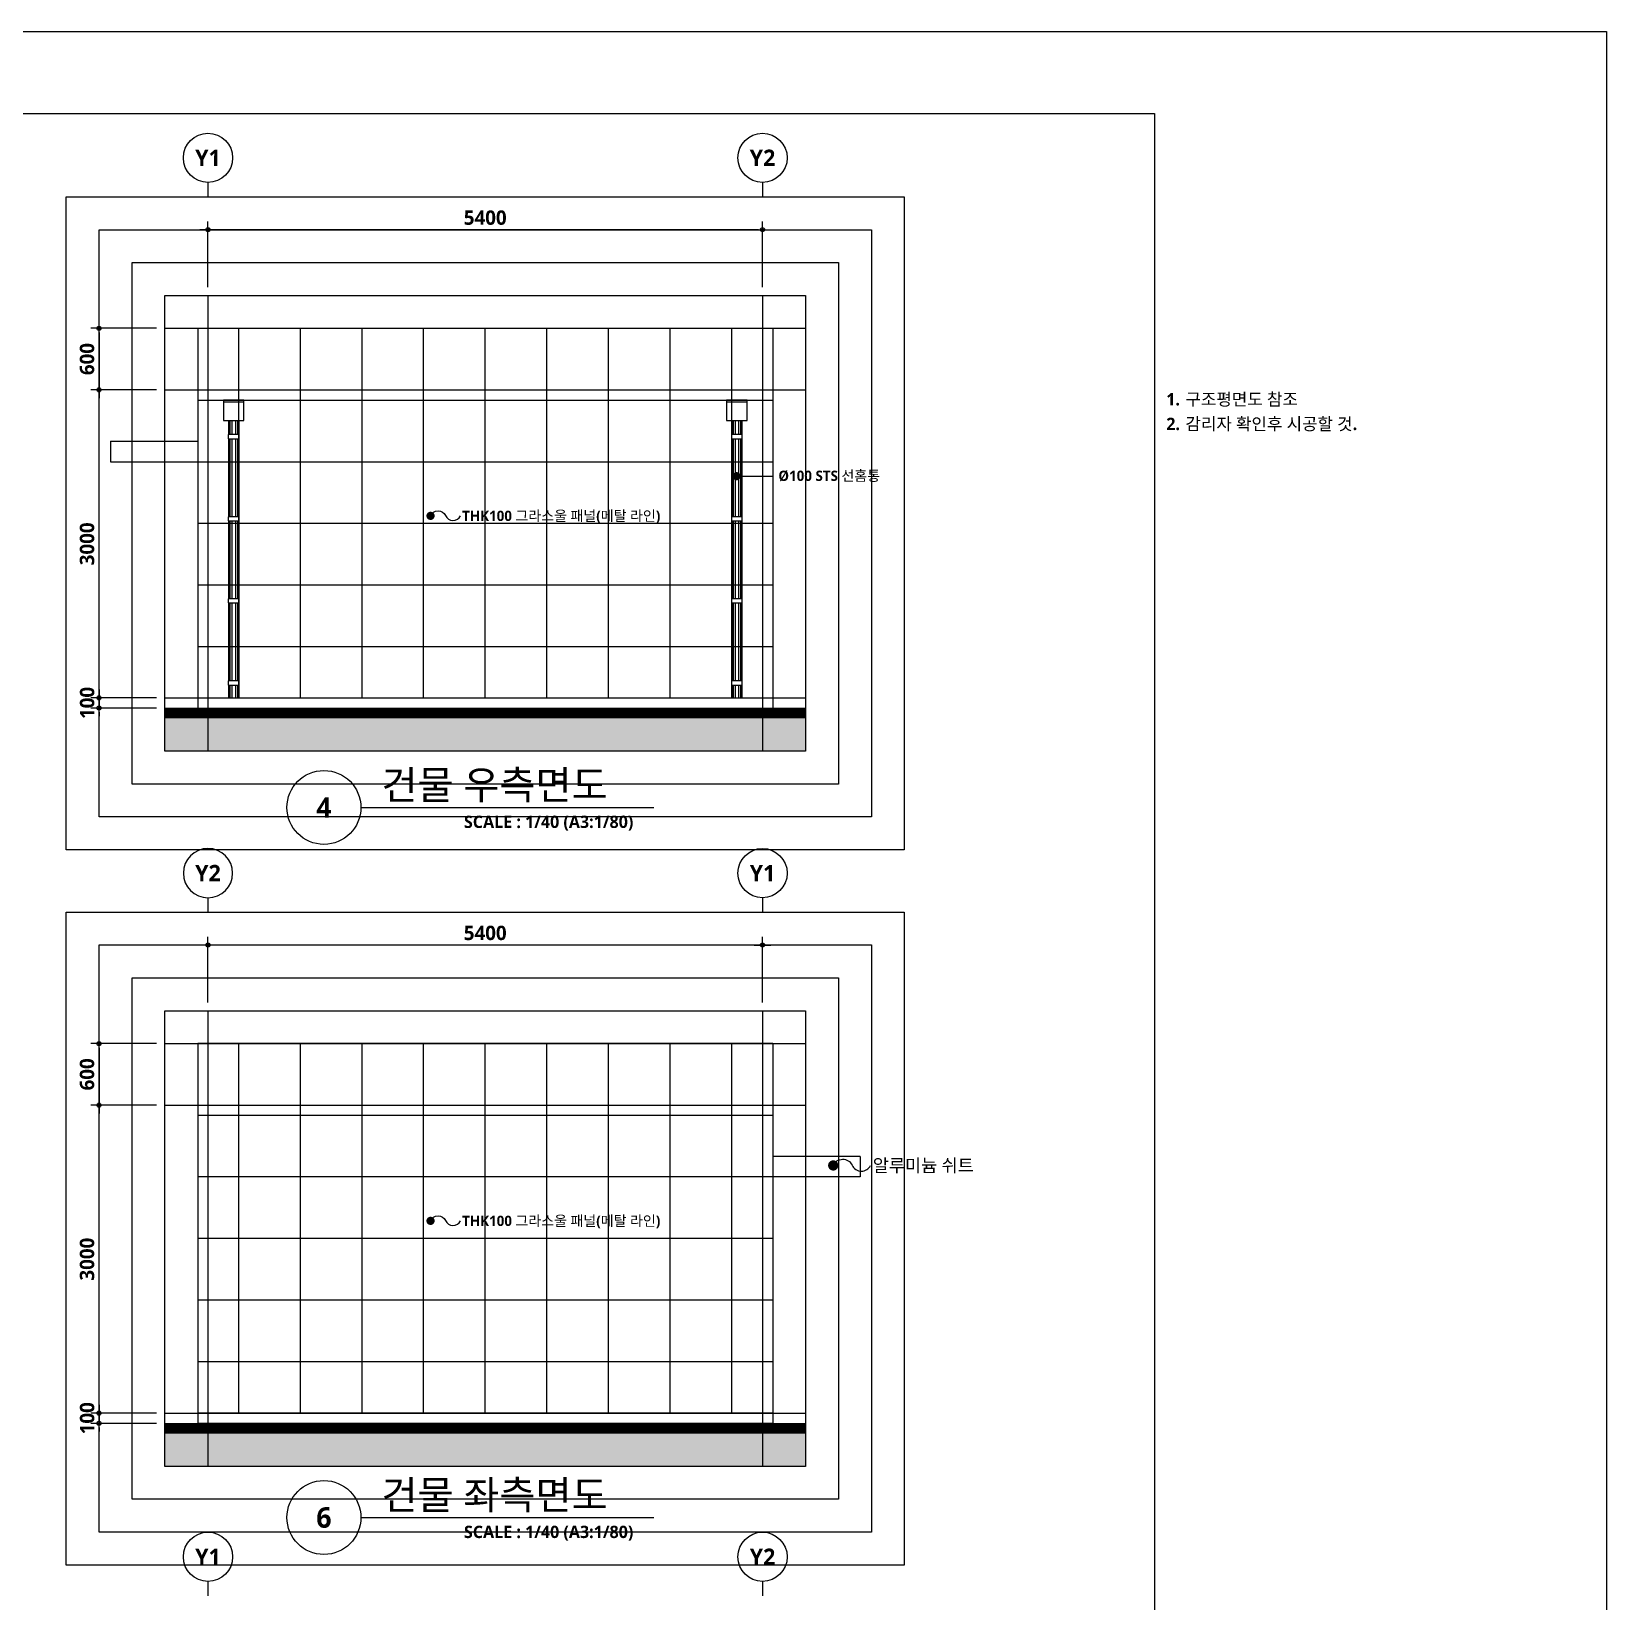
# Model space of a CAD drawing. Header units: millimetres. Extents: x 0 to 33600, y 0 to 23760.
# Drawn here: x 18263 to 33600, y 8466 to 23760 of the extents above; entities that cross this region are included whole.
import ezdxf
from ezdxf.enums import TextEntityAlignment as Align

# ---------------------------------------------------------------- set-up
doc = ezdxf.new("R2010")
doc.units = ezdxf.units.MM
doc.header["$LTSCALE"] = 100
doc.layers.get('Defpoints').update_dxf_attribs({"color": 153})
for name, color, linetype in [('A-ANNO-LEAD', 4, 'Continuous'), ('A-ANNO-TEXT1', 7, 'Continuous'), ('A-ANNO-TITL', 7, 'Continuous'), ('A-ELEV-250', 250, 'Continuous'), ('A-ELEV-OUT2', 3, 'Continuous'), ('A-ELEV-OUT3', 6, 'Continuous'), ('A-SECT-SOIL-PAT1', 253, 'Continuous'), ('A-ST-AXIS-BUB', 7, 'Continuous'), ('A-ST-AXIS-DIM', 7, 'Continuous'), ('AA-XXXX-TXT1', 2, 'Continuous'), ('CEN', 1, 'Continuous'), ('CON', 2, 'Continuous'), ('DE-DOWNSPOUT', 4, 'Continuous')]:
    doc.layers.add(name, color=color, linetype=linetype)
doc.layers.add('G(그리드1)', color=185, linetype='Continuous', plot=False)
doc.styles.add('SH_대대리576', font='NanumGothicBold.ttf')
doc.dimstyles.new('SHP 75', dxfattribs={"dimscale": 40, "dimtxt": 3.5, "dimasz": 1, "dimexe": 2, "dimexo": 2, "dimgap": 1, "dimtad": 1, "dimdec": 0, "dimzin": 0, "dimdsep": 46, "dimtxsty": 'SH_대대리576', "dimblk": 'DIMDOT', "dimcen": 0.09, "dimclrd": 256, "dimclre": 256, "dimclrt": 3, "dimadec": 0, "dimazin": 1, "dimtfac": 1, "dimtdec": 0, "dimtix": 1, "dimtmove": 2, "dimatfit": 0, "dimldrblk": 'DIMDOT', "dimfxl": 1, "dimtfillclr": 3, "dimtolj": 1, "dimtzin": 0, "dimlwd": -1, "dimlwe": -1, "dimarcsym": 0})

# ---------------------------------------------------------------- blocks, each defined once
blk = doc.blocks.new('A-ST-AXIS-BUB-1')
at = {"layer": 'A-ST-AXIS-BUB', "color": 11}
blk.add_line((0, 350), (0, 0), dxfattribs=at)
blk.add_circle((0, 950), 600, dxfattribs=at)
blk = doc.blocks.new('DIMDOT')
at = {"color": 0}
blk.add_line((-2, 0), (2, 0), dxfattribs=at)
for radius in [0.5, 0.25]:
    blk.add_circle((0, 0), radius, dxfattribs=at)
blk = doc.blocks.new('*D9516')
at = {"layer": 'A-ST-AXIS-DIM'}
for p, q in [((19981, 21269), (19981, 21909)), ((25341, 21829), (20021, 21829)), ((25381, 21269), (25381, 21909))]:
    blk.add_line(p, q, dxfattribs=at)
at = {"layer": 'Defpoints', "color": 0}
for p in [(19981, 21829), (19981, 21189), (25381, 21189)]:
    blk.add_point(p, dxfattribs=at)
at = {"layer": 'A-ST-AXIS-DIM', "linetype": 'ByBlock', "xscale": 40, "yscale": 40, "zscale": 40, "rotation": 180}
blk.add_blockref('DIMDOT', (19981, 21829), dxfattribs=at)
at = {"layer": 'A-ST-AXIS-DIM', "linetype": 'ByBlock', "xscale": 40, "yscale": 40, "zscale": 40}
blk.add_blockref('DIMDOT', (25381, 21829), dxfattribs=at)
at = {"layer": 'A-ST-AXIS-DIM', "color": 3, "insert": (22681, 21946), "char_height": 140, "attachment_point": 5, "style": 'SH_대대리576'}
blk.add_mtext('\\A1;5400', dxfattribs=at)
blk = doc.blocks.new('*D9520')
at = {"layer": 'A-ST-AXIS-DIM'}
for p, q in [((18921, 17309), (18921, 17349)), ((19481, 17269), (18841, 17269)), ((18921, 17269), (18921, 17169)), ((19481, 17169), (18841, 17169)), ((18921, 17129), (18921, 17089))]:
    blk.add_line(p, q, dxfattribs=at)
at = {"layer": 'Defpoints', "color": 0}
for p in [(19561, 17269), (18921, 17169), (19561, 17169)]:
    blk.add_point(p, dxfattribs=at)
at = {"layer": 'A-ST-AXIS-DIM', "linetype": 'ByBlock', "xscale": 40, "yscale": 40, "zscale": 40}
for p, rotation in [((18921, 17269), 270), ((18921, 17169), 90)]:
    blk.add_blockref('DIMDOT', p, dxfattribs=dict(at, rotation=rotation))
at = {"layer": 'A-ST-AXIS-DIM', "color": 3, "insert": (18805, 17219), "char_height": 140, "attachment_point": 5, "rotation": 90, "style": 'SH_대대리576'}
blk.add_mtext('\\A1;100', dxfattribs=at)
blk = doc.blocks.new('*D9521')
at = {"layer": 'A-ST-AXIS-DIM'}
for p, q in [((19481, 20269), (18841, 20269)), ((18921, 17309), (18921, 20229)), ((19481, 17269), (18841, 17269))]:
    blk.add_line(p, q, dxfattribs=at)
at = {"layer": 'Defpoints', "color": 0}
for p in [(18921, 20269), (19561, 20269), (19561, 17269)]:
    blk.add_point(p, dxfattribs=at)
at = {"layer": 'A-ST-AXIS-DIM', "linetype": 'ByBlock', "xscale": 40, "yscale": 40, "zscale": 40}
for p, rotation in [((18921, 20269), 90), ((18921, 17269), 270)]:
    blk.add_blockref('DIMDOT', p, dxfattribs=dict(at, rotation=rotation))
at = {"layer": 'A-ST-AXIS-DIM', "color": 3, "insert": (18804, 18769), "char_height": 140, "attachment_point": 5, "rotation": 90, "style": 'SH_대대리576'}
blk.add_mtext('\\A1;3000', dxfattribs=at)
blk = doc.blocks.new('*D9522')
at = {"layer": 'A-ST-AXIS-DIM'}
for p, q in [((19481, 20869), (18841, 20869)), ((18921, 20829), (18921, 20309)), ((19481, 20269), (18841, 20269))]:
    blk.add_line(p, q, dxfattribs=at)
at = {"layer": 'Defpoints', "color": 0}
for p in [(19561, 20869), (18921, 20269), (19561, 20269)]:
    blk.add_point(p, dxfattribs=at)
at = {"layer": 'A-ST-AXIS-DIM', "linetype": 'ByBlock', "xscale": 40, "yscale": 40, "zscale": 40}
for p, rotation in [((18921, 20869), 90), ((18921, 20269), 270)]:
    blk.add_blockref('DIMDOT', p, dxfattribs=dict(at, rotation=rotation))
at = {"layer": 'A-ST-AXIS-DIM', "color": 3, "insert": (18804, 20569), "char_height": 140, "attachment_point": 5, "rotation": 90, "style": 'SH_대대리576'}
blk.add_mtext('\\A1;600', dxfattribs=at)
blk = doc.blocks.new('*U9027')
at = {"layer": 'A-ANNO-TITL'}
blk.add_line((0, 0), (3566, 0), dxfattribs=at)
blk.add_circle((-450, 0), 450, dxfattribs=at)
at = {"layer": 'AA-XXXX-TXT1', "style": 'SH_대대리576'}
blk.add_attdef('DWG.TITLE', (250, 100), '', height=350, dxfattribs=at)
at = {"layer": 'AA-XXXX-TXT1', "color": 7, "style": 'SH_대대리576'}
blk.add_attdef('NO1', text='', height=300, dxfattribs=at).set_placement((-450, 0), align=Align.MIDDLE)
at = {"layer": 'AA-XXXX-TXT1', "style": 'SH_대대리576'}
blk.add_attdef('SCALE', text='', height=150, dxfattribs=at).set_placement((3316, -100), align=Align.TOP_RIGHT)
blk = doc.blocks.new('*D9527')
at = {"layer": 'A-ST-AXIS-DIM'}
for p, q in [((19981, 14301), (19981, 14941)), ((25381, 14301), (25381, 14941)), ((25341, 14861), (20021, 14861))]:
    blk.add_line(p, q, dxfattribs=at)
at = {"layer": 'Defpoints', "color": 0}
for p in [(19981, 14861), (19981, 14221), (25381, 14221)]:
    blk.add_point(p, dxfattribs=at)
at = {"layer": 'A-ST-AXIS-DIM', "linetype": 'ByBlock', "xscale": 40, "yscale": 40, "zscale": 40, "rotation": 180}
blk.add_blockref('DIMDOT', (19981, 14861), dxfattribs=at)
at = {"layer": 'A-ST-AXIS-DIM', "linetype": 'ByBlock', "xscale": 40, "yscale": 40, "zscale": 40}
blk.add_blockref('DIMDOT', (25381, 14861), dxfattribs=at)
at = {"layer": 'A-ST-AXIS-DIM', "color": 3, "insert": (22681, 14978), "char_height": 140, "attachment_point": 5, "style": 'SH_대대리576'}
blk.add_mtext('\\A1;5400', dxfattribs=at)
blk = doc.blocks.new('*D9528')
at = {"layer": 'A-ST-AXIS-DIM'}
for p, q in [((19481, 10301), (18841, 10301)), ((18921, 10341), (18921, 10381)), ((18921, 10301), (18921, 10201)), ((19481, 10201), (18841, 10201)), ((18921, 10161), (18921, 10121))]:
    blk.add_line(p, q, dxfattribs=at)
at = {"layer": 'Defpoints', "color": 0}
for p in [(19561, 10301), (18921, 10201), (19561, 10201)]:
    blk.add_point(p, dxfattribs=at)
at = {"layer": 'A-ST-AXIS-DIM', "linetype": 'ByBlock', "xscale": 40, "yscale": 40, "zscale": 40}
for p, rotation in [((18921, 10301), 270), ((18921, 10201), 90)]:
    blk.add_blockref('DIMDOT', p, dxfattribs=dict(at, rotation=rotation))
at = {"layer": 'A-ST-AXIS-DIM', "color": 3, "insert": (18805, 10251), "char_height": 140, "attachment_point": 5, "rotation": 90, "style": 'SH_대대리576'}
blk.add_mtext('\\A1;100', dxfattribs=at)
blk = doc.blocks.new('*D9529')
at = {"layer": 'A-ST-AXIS-DIM'}
for p, q in [((19481, 13301), (18841, 13301)), ((18921, 10341), (18921, 13261)), ((19481, 10301), (18841, 10301))]:
    blk.add_line(p, q, dxfattribs=at)
at = {"layer": 'Defpoints', "color": 0}
for p in [(18921, 13301), (19561, 13301), (19561, 10301)]:
    blk.add_point(p, dxfattribs=at)
at = {"layer": 'A-ST-AXIS-DIM', "linetype": 'ByBlock', "xscale": 40, "yscale": 40, "zscale": 40}
for p, rotation in [((18921, 13301), 90), ((18921, 10301), 270)]:
    blk.add_blockref('DIMDOT', p, dxfattribs=dict(at, rotation=rotation))
at = {"layer": 'A-ST-AXIS-DIM', "color": 3, "insert": (18804, 11801), "char_height": 140, "attachment_point": 5, "rotation": 90, "style": 'SH_대대리576'}
blk.add_mtext('\\A1;3000', dxfattribs=at)
blk = doc.blocks.new('*D9530')
at = {"layer": 'A-ST-AXIS-DIM'}
for p, q in [((19481, 13901), (18841, 13901)), ((18921, 13861), (18921, 13341)), ((19481, 13301), (18841, 13301))]:
    blk.add_line(p, q, dxfattribs=at)
at = {"layer": 'Defpoints', "color": 0}
for p in [(19561, 13901), (18921, 13301), (19561, 13301)]:
    blk.add_point(p, dxfattribs=at)
at = {"layer": 'A-ST-AXIS-DIM', "linetype": 'ByBlock', "xscale": 40, "yscale": 40, "zscale": 40}
for p, rotation in [((18921, 13901), 90), ((18921, 13301), 270)]:
    blk.add_blockref('DIMDOT', p, dxfattribs=dict(at, rotation=rotation))
at = {"layer": 'A-ST-AXIS-DIM', "color": 3, "insert": (18804, 13601), "char_height": 140, "attachment_point": 5, "rotation": 90, "style": 'SH_대대리576'}
blk.add_mtext('\\A1;600', dxfattribs=at)
blk = doc.blocks.new('G$C711D4BA2')
at = {"layer": 'DE-DOWNSPOUT'}
for p, q in [((0, 2882), (200, 2882)), ((200, 2882), (200, 2900)), ((50, 2700), (50, 2564)), ((64, 2700), (64, 2564)), ((83, 2700), (83, 2564)), ((117, 2700), (117, 2564)), ((136, 2700), (136, 2564)), ((150, 2700), (150, 2564)), ((50, 2524), (50, 1764)), ((64, 2524), (64, 1764)), ((83, 2524), (83, 1764)), ((117, 2524), (117, 1764)), ((136, 2524), (136, 1764)), ((150, 2524), (150, 1764)), ((50, 1724), (50, 964)), ((64, 1724), (64, 964)), ((83, 1724), (83, 964)), ((117, 1724), (117, 964)), ((136, 1724), (136, 964)), ((150, 1724), (150, 964)), ((50, 924), (50, 164)), ((64, 924), (64, 164)), ((83, 924), (83, 164)), ((117, 924), (117, 164)), ((136, 924), (136, 164)), ((150, 924), (150, 164)), ((50, 124), (50, 0)), ((50, 0), (150, 0)), ((64, 124), (64, 0)), ((83, 124), (83, 0)), ((117, 124), (117, 0)), ((136, 124), (136, 0)), ((150, 124), (150, 0))]:
    blk.add_line(p, q, dxfattribs=at)
blk.add_lwpolyline([(200, 2900), (0, 2900), (0, 2700), (200, 2700), (200, 2882)], dxfattribs=at)
for points in [[(153, 2524), (153, 2564), (47, 2564), (47, 2524)], [(153, 1724), (153, 1764), (47, 1764), (47, 1724)], [(153, 924), (153, 964), (47, 964), (47, 924)], [(153, 124), (153, 164), (47, 164), (47, 124)]]:
    blk.add_lwpolyline(points, close=True, dxfattribs=at)

msp = doc.modelspace()

# ---------------------------------------------------------------- hatches: boundary and pattern name
at = {"layer": 'A-SECT-SOIL-PAT1', "transparency": 33554687}
h = msp.add_hatch(color=256, dxfattribs=at)
h.dxf.hatch_style = 1
h.paths.add_polyline_path([(19561.4, 17169.1), (25801.4, 17169.1), (25801.4, 16749.1), (19561.4, 16749.1)])
h = msp.add_hatch(color=256, dxfattribs=at)
h.dxf.hatch_style = 1
h.paths.add_polyline_path([(19561.4, 10201.4), (25801.4, 10201.4), (25801.4, 9781.4), (19561.4, 9781.4)])

# ---------------------------------------------------------------- linework, layer by layer
msp.add_lwpolyline([(25128.5, 19428), (25489.6, 19428)])
at = {"layer": 'A-ANNO-LEAD'}
for points, const_width in [([(25128.5, 19408, 1), (25128.5, 19448, 1)], 40), ([(22148.6, 19021.7, 1), (22148.6, 19061.7, 1)], 40), ([(26070, 12688.6, 1), (26070, 12738.6, 1)], 50), ([(22148.6, 12154, 1), (22148.6, 12194, 1)], 40)]:
    msp.add_lwpolyline(points, format="xyb", close=True, dxfattribs=dict(at, const_width=const_width))
for points in [[(22148.6, 19041.7, -0.6497694), (22295.3, 19043.9, 0.6289027), (22439.9, 19041.7)], [(26070, 12713.6, -0.6497694), (26253.3, 12716.3, 0.6289027), (26434.2, 12713.6)], [(22148.6, 12174, -0.6497694), (22295.3, 12176.2, 0.6289027), (22439.9, 12174)]]:
    msp.add_lwpolyline(points, format="xyb", dxfattribs=at)
at = {"layer": 'A-ELEV-250'}
for p, q in [((20281.4, 17269.1), (20281.4, 20869.1)), ((20881.4, 17269.1), (20881.4, 20869.1)), ((21481.4, 17269.1), (21481.4, 20869.1)), ((22081.4, 17269.1), (22081.4, 20869.1)), ((22681.4, 17269.1), (22681.4, 20869.1)), ((23281.4, 17269.1), (23281.4, 20869.1)), ((23881.4, 17269.1), (23881.4, 20869.1)), ((24481.4, 17269.1), (24481.4, 20869.1)), ((25081.4, 17269.1), (25081.4, 20869.1)), ((19881.4, 20169.1), (25481.4, 20169.1)), ((19881.4, 20169.1), (25481.4, 20169.1)), ((19881.4, 19569.1), (25481.4, 19569.1)), ((19881.4, 18969.1), (25481.4, 18969.1)), ((19881.4, 18369.1), (25481.4, 18369.1)), ((19881.4, 17769.1), (25481.4, 17769.1)), ((20281.4, 10301.4), (20281.4, 13901.4)), ((20881.4, 10301.4), (20881.4, 13901.4)), ((21481.4, 10301.4), (21481.4, 13901.4)), ((22081.4, 10301.4), (22081.4, 13901.4)), ((22681.4, 10301.4), (22681.4, 13901.4)), ((23281.4, 10301.4), (23281.4, 13901.4)), ((23881.4, 10301.4), (23881.4, 13901.4)), ((24481.4, 10301.4), (24481.4, 13901.4)), ((25081.4, 10301.4), (25081.4, 13901.4)), ((25481.4, 13201.4), (19881.4, 13201.4)), ((25481.4, 13201.4), (19881.4, 13201.4)), ((25481.4, 12601.4), (19881.4, 12601.4)), ((25481.4, 12001.4), (19881.4, 12001.4)), ((25481.4, 11401.4), (19881.4, 11401.4)), ((25481.4, 10801.4), (19881.4, 10801.4))]:
    msp.add_line(p, q, dxfattribs=at)
at = {"layer": 'A-ELEV-OUT2'}
for p, q in [((19881.4, 20869.1), (19881.4, 17169.1)), ((19881.4, 20869.1), (25481.4, 20869.1)), ((25481.4, 20869.1), (25481.4, 17169.1)), ((25481.4, 13901.4), (19881.4, 13901.4)), ((19881.4, 13901.4), (19881.4, 10201.4)), ((25481.4, 13901.4), (25481.4, 10201.4))]:
    msp.add_line(p, q, dxfattribs=at)
for points in [[(19881.4, 17269.1), (25481.4, 17269.1)], [(19881.4, 17169.1), (25481.4, 17169.1)], [(25481.4, 10301.4), (19881.4, 10301.4)], [(25481.4, 10201.4), (19881.4, 10201.4)]]:
    msp.add_lwpolyline(points, dxfattribs=at)
at = {"layer": 'A-ELEV-OUT3'}
for p, q in [((19031.4, 19769.1), (19031.4, 19569.1)), ((19031.4, 19769.1), (19881.4, 19769.1)), ((19031.4, 19569.1), (19881.4, 19569.1)), ((26331.4, 12801.4), (25481.4, 12801.4)), ((26331.4, 12801.4), (26331.4, 12601.4)), ((26331.4, 12601.4), (25481.4, 12601.4))]:
    msp.add_line(p, q, dxfattribs=at)
at = {"layer": 'A-SECT-SOIL-PAT1'}
for points in [[(19561.4, 17169.1), (25801.4, 17169.1), (25801.4, 16749.1), (19561.4, 16749.1)], [(19561.4, 10201.4), (25801.4, 10201.4), (25801.4, 9781.4), (19561.4, 9781.4)]]:
    msp.add_lwpolyline(points, close=True, dxfattribs=at)
at = {"layer": 'A-ST-AXIS-BUB', "color": 11}
for p, q in [((19981.4, 22289.1), (19981.4, 22149.1)), ((25381.4, 15321.4), (25381.4, 15181.4)), ((19981.4, 8661.4), (19981.4, 8521.4))]:
    msp.add_line(p, q, dxfattribs=at)
for centre in [(19981.4, 22529.1), (25381.4, 15561.4), (19981.4, 8901.4)]:
    msp.add_circle(centre, 240, dxfattribs=at)
at = {"layer": 'CEN', "ltscale": 30}
for p, q in [((19981.4, 21189.1), (19981.4, 16749.1)), ((25381.4, 21189.1), (25381.4, 16749.1)), ((19561.4, 20869.1), (25801.4, 20869.1)), ((19561.4, 20269.1), (25801.4, 20269.1)), ((19561.4, 17269.1), (25801.4, 17269.1)), ((19561.4, 17169.1), (25801.4, 17169.1)), ((19981.4, 14221.4), (19981.4, 9781.4)), ((25381.4, 14221.4), (25381.4, 9781.4)), ((19561.4, 13901.4), (25801.4, 13901.4)), ((19561.4, 13301.4), (25801.4, 13301.4)), ((19561.4, 10301.4), (25801.4, 10301.4)), ((19561.4, 10201.4), (25801.4, 10201.4))]:
    msp.add_line(p, q, dxfattribs=at)
at = {"layer": 'CON'}
for p, q in [((25481.4, 20869.1), (25481.4, 17169.1)), ((19881.4, 13901.4), (19881.4, 10201.4))]:
    msp.add_line(p, q, dxfattribs=at)
at = {"layer": 'CON', "const_width": 100}
for points in [[(19561.4, 17119.1), (25801.4, 17119.1)], [(19561.4, 10151.4), (25801.4, 10151.4)]]:
    msp.add_lwpolyline(points, dxfattribs=at)
at = {"layer": 'G(그리드1)'}
for points in [[(0, 23760), (33600, 23760), (33600, 0), (0, 0)], [(800, 22960), (29200, 22960), (29200, 800), (800, 800)], [(18601.4, 22149.1), (26761.4, 22149.1), (26761.4, 15789.1), (18601.4, 15789.1)], [(18921.4, 21829.1), (26441.4, 21829.1), (26441.4, 16109.1), (18921.4, 16109.1)], [(19241.4, 21509.1), (26121.4, 21509.1), (26121.4, 16429.1), (19241.4, 16429.1)], [(19561.4, 21189.1), (25801.4, 21189.1), (25801.4, 16749.1), (19561.4, 16749.1)], [(18601.4, 15181.4), (26761.4, 15181.4), (26761.4, 8821.4), (18601.4, 8821.4)], [(18921.4, 14861.4), (26441.4, 14861.4), (26441.4, 9141.4), (18921.4, 9141.4)], [(19241.4, 14541.4), (26121.4, 14541.4), (26121.4, 9461.4), (19241.4, 9461.4)], [(19561.4, 14221.4), (25801.4, 14221.4), (25801.4, 9781.4), (19561.4, 9781.4)]]:
    msp.add_lwpolyline(points, close=True, dxfattribs=at)

# ---------------------------------------------------------------- block references
for p in [(20131.4, 17269.1), (25031.4, 17269.1)]:
    msp.add_blockref('G$C711D4BA2', p)
ref = msp.add_blockref('*U9027', (21470.2, 16201.1), dxfattribs=dict(xscale=0.8, yscale=0.8, zscale=0.8))
ref.add_attrib('SCALE', 'SCALE : 1/40 (A3:1/80)', dxfattribs={"layer": 'A-ANNO-TITL', "height": 120, "style": 'SH_대대리576'}).set_placement((24123.3, 16121.1), align=Align.TOP_RIGHT)
ref.add_attrib('DWG.TITLE', '건물 우측면도', (21670.2, 16281.1), dxfattribs={"layer": 'A-ANNO-TITL', "height": 280, "style": 'SH_대대리576'})
ref.add_attrib('NO1', '4', dxfattribs={"layer": 'A-ANNO-TITL', "color": 7, "height": 200, "style": 'SH_대대리576'}).set_placement((21110.2, 16201.1), align=Align.MIDDLE)
ref = msp.add_blockref('*U9027', (21470.2, 9284.1), dxfattribs=dict(xscale=0.8, yscale=0.8, zscale=0.8))
ref.add_attrib('SCALE', 'SCALE : 1/40 (A3:1/80)', dxfattribs={"layer": 'A-ANNO-TITL', "height": 120, "style": 'SH_대대리576'}).set_placement((24123.3, 9204.1), align=Align.TOP_RIGHT)
ref.add_attrib('DWG.TITLE', '건물 좌측면도', (21670.2, 9364.1), dxfattribs={"layer": 'A-ANNO-TITL', "height": 280, "style": 'SH_대대리576'})
ref.add_attrib('NO1', '6', dxfattribs={"layer": 'A-ANNO-TITL', "color": 7, "height": 200, "style": 'SH_대대리576'}).set_placement((21110.2, 9284.1), align=Align.MIDDLE)
at = {"layer": 'A-ST-AXIS-BUB', "yscale": 0.4, "zscale": 0.4}
for p, xscale in [((25381.4, 22149.1), 0.4), ((19981.4, 15181.4), -0.4), ((25381.4, 8521.4), 0.4)]:
    msp.add_blockref('A-ST-AXIS-BUB-1', p, dxfattribs=dict(at, xscale=xscale))

# ---------------------------------------------------------------- texts
at = {"layer": 'A-ANNO-TEXT1', "style": 'SH_대대리576'}
for s, p in [('Y1', (19981.4, 22529.1)), ('Y2', (25381.4, 22529.1)), ('Y2', (19981.4, 15561.4)), ('Y1', (25381.4, 15561.4)), ('Y1', (19981.4, 8901.4)), ('Y2', (25381.4, 8901.4))]:
    msp.add_text(s, height=160, dxfattribs=at).set_placement(p, align=Align.MIDDLE_CENTER)
for s, height, p in [('Ø100 STS 선홈통', 100, (25535.8, 19432.1)), ('THK100 그라스울 패널(메탈 라인)', 100, (22456.6, 19041.7)), ('알루미늄 쉬트', 125, (26455, 12713.6)), ('THK100 그라스울 패널(메탈 라인)', 100, (22456.6, 12174))]:
    msp.add_text(s, height=height, dxfattribs=at).set_placement(p, align=Align.MIDDLE_LEFT)
at = {"layer": 'A-ANNO-TITL', "style": 'SH_대대리576'}
for s, p in [('구조평면도 참조', (29499.9, 20177.4)), ('감리자 확인후 시공할 것.', (29499.9, 19937.4))]:
    msp.add_text(s, height=120, dxfattribs=at).set_placement(p, align=Align.MIDDLE_LEFT)
for s, p in [('1.', (29379.9, 20177.4)), ('2.', (29379.9, 19937.4))]:
    msp.add_text(s, height=120, dxfattribs=at).set_placement(p, align=Align.MIDDLE_CENTER)

# ---------------------------------------------------------------- dimensions: what is measured, and where the dimension line sits
at = {"layer": 'A-ST-AXIS-DIM'}
for base, p1, p2, angle, picture, middle in [((19981.4, 21829.1), (25381.4, 21189.1), (19981.4, 21189.1), 180, '*D9516', (22681.4, 21946.1)), ((18921.4, 20269.1), (19561.4, 20869.1), (19561.4, 20269.1), 270, '*D9522', (18804.1, 20569.1)), ((18921.4, 20269.1), (19561.4, 17269.1), (19561.4, 20269.1), 90, '*D9521', (18804.1, 18769.1)), ((18921.4, 17169.1), (19561.4, 17269.1), (19561.4, 17169.1), 270, '*D9520', (18804.6, 17219.1)), ((19981.4, 14861.4), (25381.4, 14221.4), (19981.4, 14221.4), 180, '*D9527', (22681.4, 14978.4)), ((18921.4, 13301.4), (19561.4, 13901.4), (19561.4, 13301.4), 270, '*D9530', (18804.1, 13601.4)), ((18921.4, 13301.4), (19561.4, 10301.4), (19561.4, 13301.4), 90, '*D9529', (18804.1, 11801.4)), ((18921.4, 10201.4), (19561.4, 10301.4), (19561.4, 10201.4), 270, '*D9528', (18804.6, 10251.4))]:
    dim = msp.add_linear_dim(base=base, p1=p1, p2=p2, angle=angle, dimstyle='SHP 75', dxfattribs=at)
    dim.commit()
    dim.dimension.update_dxf_attribs({"geometry": picture, "text_midpoint": middle})

doc.saveas('drawing.dxf')
